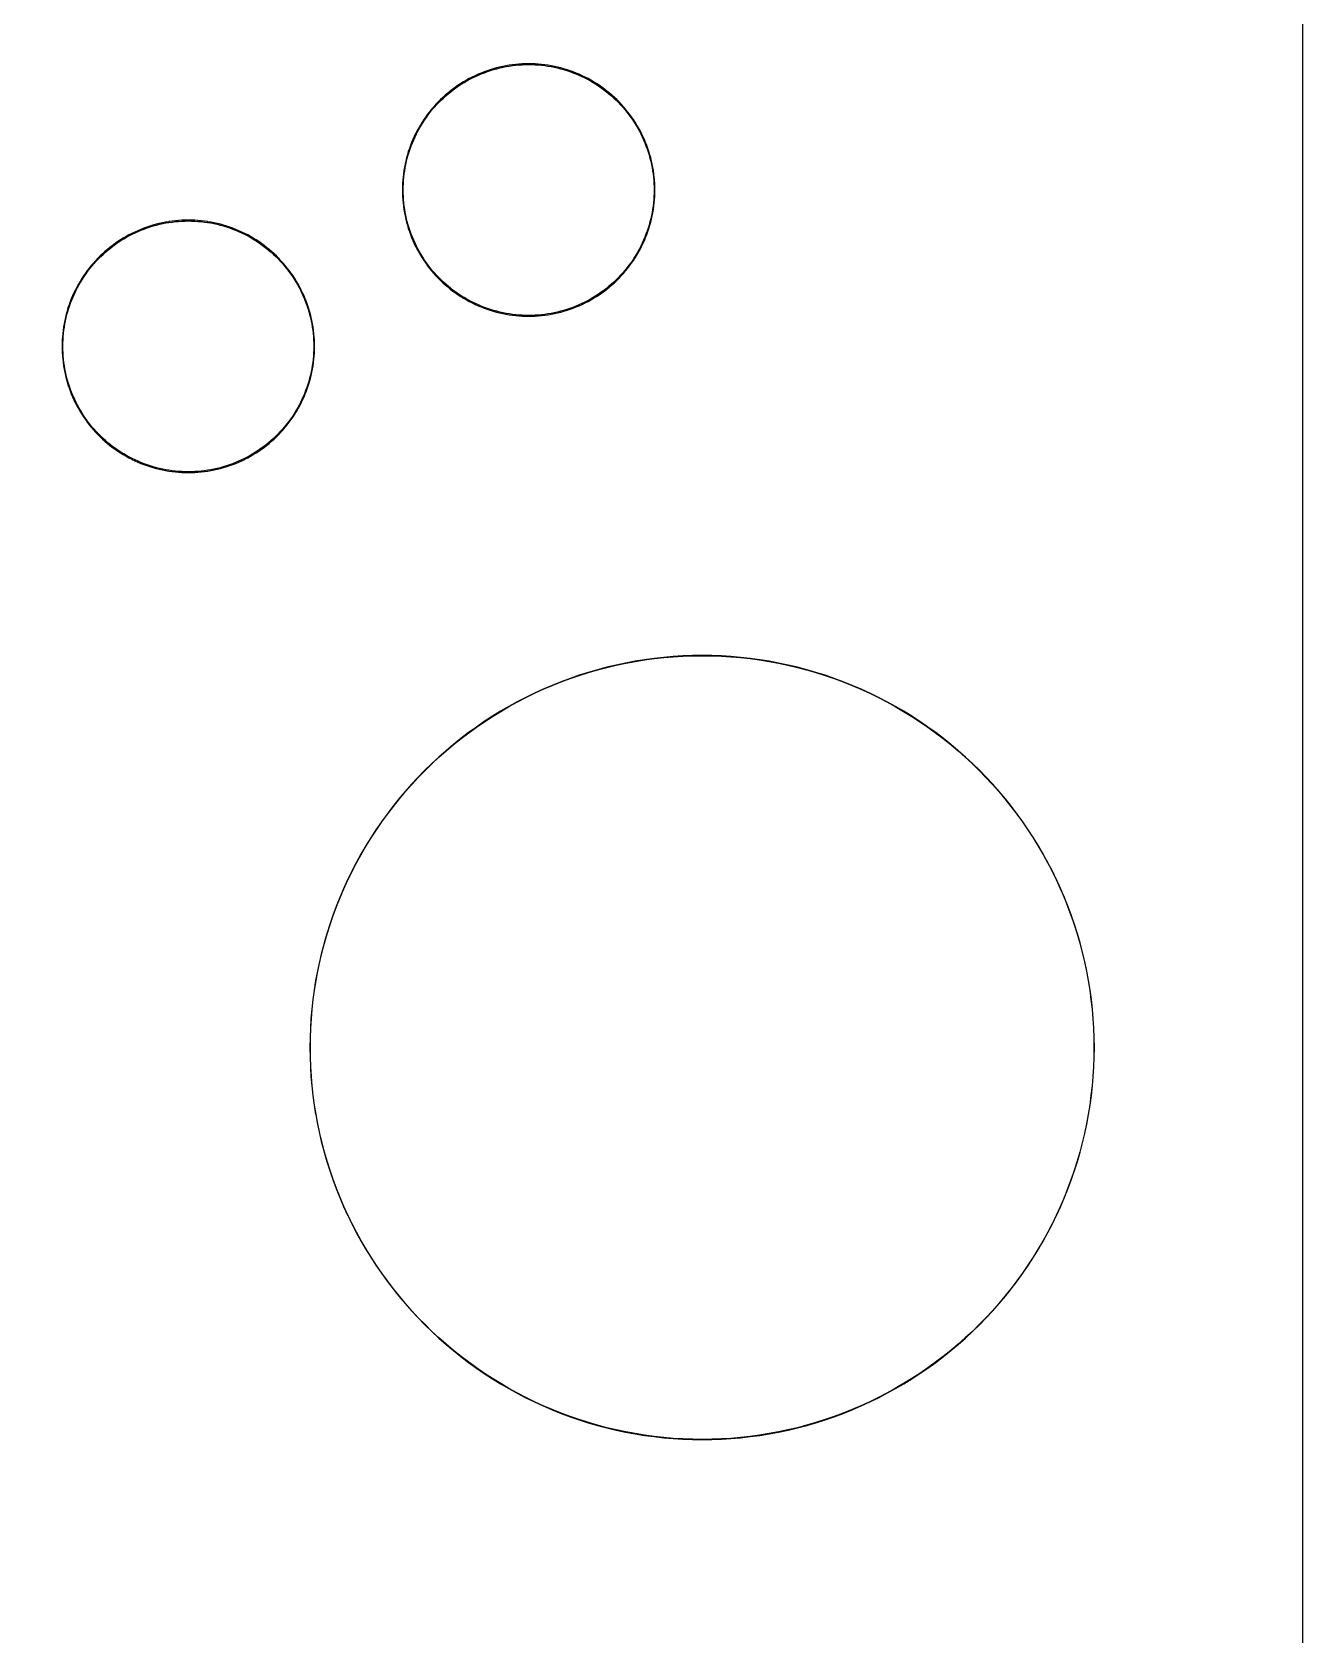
# Model space of a CAD drawing. Extents: x 6 to 66, y 0 to 129.
# Drawn here: x 50.8 to 66.2, y 27.06 to 46.48 of the extents above; entities that cross this region are included whole.
import ezdxf

# ---------------------------------------------------------------- set-up
doc = ezdxf.new("R2010")
doc.units = 0

msp = doc.modelspace()

# ---------------------------------------------------------------- linework, layer by layer
at = {"color": 5, "true_color": 0x0000ff}
msp.add_polyline3d([(66.20408, 0.3175, 0), (66.20408, 128.81762, 0), (5.58393, 128.81762, 0), (5.58393, 0.3175, 0), (66.20408, 0.3175, 0)], close=True, dxfattribs=at)
at = {"color": 34, "true_color": 0x008000}
for points in [[(5.58394, 0.3175, 0), (66.20408, 0.3175, 0), (66.20408, 128.81762, 0), (5.58394, 128.81762, 0), (5.58394, 0.3175, 0)], [(57.91753, 43.50246, 0), (57.94445, 43.53091, 0), (57.97087, 43.55986, 0), (57.99627, 43.58983, 0), (58.02116, 43.62031, 0), (58.04503, 43.6513, 0), (58.06815, 43.68305, 0), (58.0905, 43.71531, 0), (58.11209, 43.74833, 0), (58.13266, 43.7816, 0), (58.15248, 43.81564, 0), (58.17153, 43.84993, 0), (58.18956, 43.88498, 0), (58.19026, 43.88636, 0), (58.20728, 43.92167, 0), (58.22354, 43.95748, 0), (58.23878, 43.99355, 0), (58.253, 44.03013, 0), (58.26646, 44.06696, 0), (58.27891, 44.10429, 0), (58.29034, 44.14189, 0), (58.30075, 44.17973, 0), (58.31015, 44.21783, 0), (58.31879, 44.25619, 0), (58.32641, 44.29479, 0), (58.33276, 44.3334, 0), (58.333, 44.33493, 0), (58.33859, 44.3738, 0), (58.34316, 44.41291, 0), (58.34672, 44.45203, 0), (58.34926, 44.49114, 0), (58.35078, 44.53026, 0), (58.35129, 44.56963, 0), (58.35078, 44.609, 0), (58.34926, 44.64812, 0), (58.34672, 44.68723, 0), (58.34316, 44.72635, 0), (58.33859, 44.76546, 0), (58.333, 44.80432, 0), (58.33276, 44.80586, 0), (58.32641, 44.84446, 0), (58.31879, 44.88307, 0), (58.31015, 44.92143, 0), (58.30075, 44.95953, 0), (58.29034, 44.99737, 0), (58.27891, 45.03496, 0), (58.26646, 45.0723, 0), (58.253, 45.10913, 0), (58.23878, 45.14571, 0), (58.22354, 45.18178, 0), (58.20728, 45.21759, 0), (58.19026, 45.2529, 0), (58.18956, 45.25428, 0), (58.17153, 45.28933, 0), (58.15248, 45.32362, 0), (58.13266, 45.35765, 0), (58.11209, 45.39093, 0), (58.0905, 45.42395, 0), (58.06815, 45.45621, 0), (58.04503, 45.48796, 0), (58.02116, 45.51894, 0), (57.99627, 45.54942, 0), (57.97087, 45.5794, 0), (57.94445, 45.60835, 0), (57.91753, 45.6368, 0), (57.88849, 45.66584, 0), (57.86004, 45.69276, 0), (57.83109, 45.71918, 0), (57.80111, 45.74458, 0), (57.77063, 45.76947, 0), (57.73965, 45.79334, 0), (57.7079, 45.81646, 0), (57.67564, 45.83881, 0), (57.64262, 45.8604, 0), (57.60934, 45.88097, 0), (57.57531, 45.90079, 0), (57.54102, 45.91984, 0), (57.50597, 45.93787, 0), (57.50459, 45.93857, 0), (57.46928, 45.95559, 0), (57.43347, 45.97185, 0), (57.3974, 45.98709, 0), (57.36082, 46.00131, 0), (57.32399, 46.01477, 0), (57.28665, 46.02722, 0), (57.24906, 46.03865, 0), (57.21122, 46.04906, 0), (57.17312, 46.05846, 0), (57.13476, 46.0671, 0), (57.09615, 46.07472, 0), (57.05755, 46.08107, 0), (57.05602, 46.08131, 0), (57.01715, 46.0869, 0), (56.97804, 46.09147, 0), (56.93892, 46.09503, 0), (56.8998, 46.09757, 0), (56.86069, 46.09909, 0), (56.82132, 46.0996, 0), (56.78195, 46.09909, 0), (56.74283, 46.09757, 0), (56.70372, 46.09503, 0), (56.6646, 46.09147, 0), (56.62549, 46.0869, 0), (56.58662, 46.08131, 0), (56.58509, 46.08107, 0), (56.54648, 46.07472, 0), (56.50788, 46.0671, 0), (56.46952, 46.05846, 0), (56.43142, 46.04906, 0), (56.39358, 46.03865, 0), (56.35598, 46.02722, 0), (56.31865, 46.01477, 0), (56.28182, 46.00131, 0), (56.24524, 45.98709, 0), (56.20917, 45.97185, 0), (56.17336, 45.95559, 0), (56.13805, 45.93857, 0), (56.13667, 45.93787, 0), (56.10162, 45.91984, 0), (56.06733, 45.90079, 0), (56.03329, 45.88097, 0), (56.00002, 45.8604, 0), (55.967, 45.83881, 0), (55.93474, 45.81646, 0), (55.90299, 45.79334, 0), (55.872, 45.76947, 0), (55.84152, 45.74458, 0), (55.81155, 45.71918, 0), (55.7826, 45.69276, 0), (55.75415, 45.66584, 0), (55.72511, 45.6368, 0), (55.69819, 45.60835, 0), (55.67177, 45.5794, 0), (55.64637, 45.54942, 0), (55.62148, 45.51894, 0), (55.5976, 45.48796, 0), (55.57449, 45.45621, 0), (55.55214, 45.42395, 0), (55.53055, 45.39093, 0), (55.50997, 45.35765, 0), (55.49016, 45.32362, 0), (55.47111, 45.28933, 0), (55.45308, 45.25428, 0), (55.45237, 45.2529, 0), (55.43536, 45.21759, 0), (55.4191, 45.18178, 0), (55.40386, 45.14571, 0), (55.38964, 45.10913, 0), (55.37617, 45.0723, 0), (55.36373, 45.03496, 0), (55.3523, 44.99737, 0), (55.34188, 44.95953, 0), (55.33249, 44.92143, 0), (55.32385, 44.88307, 0), (55.31623, 44.84446, 0), (55.30988, 44.80586, 0), (55.30964, 44.80432, 0), (55.30405, 44.76546, 0), (55.29948, 44.72635, 0), (55.29592, 44.68723, 0), (55.29338, 44.64812, 0), (55.29186, 44.609, 0), (55.29135, 44.56963, 0), (55.29186, 44.53026, 0), (55.29338, 44.49114, 0), (55.29592, 44.45203, 0), (55.29948, 44.41291, 0), (55.30405, 44.3738, 0), (55.30964, 44.33493, 0), (55.30988, 44.3334, 0), (55.31623, 44.29479, 0), (55.32385, 44.25619, 0), (55.33249, 44.21783, 0), (55.34188, 44.17973, 0), (55.3523, 44.14189, 0), (55.36373, 44.10429, 0), (55.37617, 44.06696, 0), (55.38964, 44.03013, 0), (55.40386, 43.99355, 0), (55.4191, 43.95748, 0), (55.43536, 43.92167, 0), (55.45237, 43.88636, 0), (55.45308, 43.88498, 0), (55.47111, 43.84993, 0), (55.49016, 43.81564, 0), (55.50997, 43.7816, 0), (55.53055, 43.74833, 0), (55.55214, 43.71531, 0), (55.57449, 43.68305, 0), (55.5976, 43.6513, 0), (55.62148, 43.62031, 0), (55.64637, 43.58983, 0), (55.67177, 43.55986, 0), (55.69819, 43.53091, 0), (55.72511, 43.50246, 0), (55.75415, 43.47342, 0), (55.7826, 43.4465, 0), (55.81155, 43.42008, 0), (55.84152, 43.39468, 0), (55.872, 43.36979, 0), (55.90299, 43.34591, 0), (55.93474, 43.3228, 0), (55.967, 43.30045, 0), (56.00002, 43.27886, 0), (56.03329, 43.25828, 0), (56.06733, 43.23847, 0), (56.10162, 43.21942, 0), (56.13667, 43.20139, 0), (56.13805, 43.20068, 0), (56.17336, 43.18367, 0), (56.20917, 43.16741, 0), (56.24524, 43.15217, 0), (56.28182, 43.13795, 0), (56.31865, 43.12448, 0), (56.35598, 43.11204, 0), (56.39358, 43.10061, 0), (56.43142, 43.09019, 0), (56.46952, 43.0808, 0), (56.50788, 43.07216, 0), (56.54648, 43.06454, 0), (56.58509, 43.05819, 0), (56.58662, 43.05795, 0), (56.62549, 43.05236, 0), (56.6646, 43.04779, 0), (56.70372, 43.04423, 0), (56.74283, 43.04169, 0), (56.78195, 43.04017, 0), (56.82132, 43.03966, 0), (56.86069, 43.04017, 0), (56.8998, 43.04169, 0), (56.93892, 43.04423, 0), (56.97804, 43.04779, 0), (57.01715, 43.05236, 0), (57.05602, 43.05795, 0), (57.05755, 43.05819, 0), (57.09615, 43.06454, 0), (57.13476, 43.07216, 0), (57.17312, 43.0808, 0), (57.21122, 43.09019, 0), (57.24906, 43.10061, 0), (57.28665, 43.11204, 0), (57.32399, 43.12448, 0), (57.36082, 43.13795, 0), (57.3974, 43.15217, 0), (57.43347, 43.16741, 0), (57.46928, 43.18367, 0), (57.50459, 43.20068, 0), (57.50597, 43.20139, 0), (57.54102, 43.21942, 0), (57.57531, 43.23847, 0), (57.60934, 43.25828, 0), (57.64262, 43.27886, 0), (57.67564, 43.30045, 0), (57.7079, 43.3228, 0), (57.73965, 43.34591, 0), (57.77063, 43.36979, 0), (57.80111, 43.39468, 0), (57.83109, 43.42008, 0), (57.86004, 43.4465, 0), (57.88849, 43.47342, 0), (57.91753, 43.50246, 0)], [(56.8998, 43.0516, 0), (56.86069, 43.05007, 0), (56.82132, 43.04957, 0), (56.78195, 43.05007, 0), (56.74283, 43.0516, 0), (56.70372, 43.05414, 0), (56.6646, 43.05769, 0), (56.62549, 43.06227, 0), (56.58718, 43.06777, 0), (56.54955, 43.07396, 0), (56.51094, 43.08158, 0), (56.47258, 43.09022, 0), (56.43448, 43.09962, 0), (56.39664, 43.11003, 0), (56.35905, 43.12146, 0), (56.32171, 43.13391, 0), (56.28488, 43.14737, 0), (56.2483, 43.16159, 0), (56.21223, 43.17683, 0), (56.17642, 43.19309, 0), (56.14112, 43.21011, 0), (56.10744, 43.22744, 0), (56.07315, 43.24649, 0), (56.03912, 43.2663, 0), (56.00584, 43.28687, 0), (55.97282, 43.30846, 0), (55.94056, 43.33081, 0), (55.90881, 43.35393, 0), (55.87783, 43.3778, 0), (55.84735, 43.4027, 0), (55.81737, 43.4281, 0), (55.78842, 43.45451, 0), (55.75997, 43.48144, 0), (55.73313, 43.50828, 0), (55.7062, 43.53673, 0), (55.67979, 43.56568, 0), (55.65439, 43.59566, 0), (55.62949, 43.62614, 0), (55.60562, 43.65712, 0), (55.5825, 43.68887, 0), (55.56015, 43.72113, 0), (55.53856, 43.75415, 0), (55.51799, 43.78743, 0), (55.49818, 43.82146, 0), (55.47913, 43.85575, 0), (55.4618, 43.88942, 0), (55.44478, 43.92473, 0), (55.42852, 43.96054, 0), (55.41328, 43.99661, 0), (55.39906, 44.03319, 0), (55.3856, 44.07002, 0), (55.37315, 44.10736, 0), (55.36172, 44.14495, 0), (55.35131, 44.18279, 0), (55.34191, 44.22089, 0), (55.33327, 44.25925, 0), (55.32565, 44.29786, 0), (55.31946, 44.33549, 0), (55.31396, 44.3738, 0), (55.30938, 44.41291, 0), (55.30583, 44.45203, 0), (55.30329, 44.49114, 0), (55.30176, 44.53026, 0), (55.30126, 44.56963, 0), (55.30176, 44.609, 0), (55.30329, 44.64812, 0), (55.30583, 44.68723, 0), (55.30938, 44.72635, 0), (55.31396, 44.76546, 0), (55.31946, 44.80376, 0), (55.32565, 44.8414, 0), (55.33327, 44.88001, 0), (55.34191, 44.91836, 0), (55.35131, 44.95646, 0), (55.36172, 44.99431, 0), (55.37315, 45.0319, 0), (55.3856, 45.06924, 0), (55.39906, 45.10607, 0), (55.41328, 45.14265, 0), (55.42852, 45.17871, 0), (55.44478, 45.21453, 0), (55.4618, 45.24983, 0), (55.47913, 45.28351, 0), (55.49818, 45.3178, 0), (55.51799, 45.35183, 0), (55.53856, 45.38511, 0), (55.56015, 45.41813, 0), (55.5825, 45.45038, 0), (55.60562, 45.48213, 0), (55.62949, 45.51312, 0), (55.65439, 45.5436, 0), (55.67979, 45.57357, 0), (55.7062, 45.60253, 0), (55.73313, 45.63098, 0), (55.75997, 45.65782, 0), (55.78842, 45.68475, 0), (55.81737, 45.71116, 0), (55.84735, 45.73656, 0), (55.87783, 45.76145, 0), (55.90881, 45.78533, 0), (55.94056, 45.80844, 0), (55.97282, 45.8308, 0), (56.00584, 45.85239, 0), (56.03912, 45.87296, 0), (56.07315, 45.89277, 0), (56.10744, 45.91182, 0), (56.14111, 45.92915, 0), (56.17642, 45.94617, 0), (56.21223, 45.96243, 0), (56.2483, 45.97767, 0), (56.28488, 45.99189, 0), (56.32171, 46.00535, 0), (56.35905, 46.0178, 0), (56.39664, 46.02923, 0), (56.43448, 46.03964, 0), (56.47258, 46.04904, 0), (56.51094, 46.05768, 0), (56.54955, 46.0653, 0), (56.58669, 46.07141, 0), (56.62549, 46.07699, 0), (56.6646, 46.08156, 0), (56.70372, 46.08512, 0), (56.74283, 46.08766, 0), (56.78195, 46.08918, 0), (56.82132, 46.08969, 0), (56.86069, 46.08918, 0), (56.8998, 46.08766, 0), (56.93892, 46.08512, 0), (56.97804, 46.08156, 0), (57.01715, 46.07699, 0), (57.05586, 46.07142, 0), (57.09309, 46.0653, 0), (57.1317, 46.05768, 0), (57.17005, 46.04904, 0), (57.20815, 46.03964, 0), (57.246, 46.02923, 0), (57.28359, 46.0178, 0), (57.32093, 46.00535, 0), (57.35776, 45.99189, 0), (57.39434, 45.97767, 0), (57.4304, 45.96243, 0), (57.46622, 45.94617, 0), (57.50152, 45.92915, 0), (57.5352, 45.91182, 0), (57.56949, 45.89277, 0), (57.60352, 45.87296, 0), (57.6368, 45.85239, 0), (57.66982, 45.8308, 0), (57.70207, 45.80844, 0), (57.73382, 45.78533, 0), (57.76481, 45.76145, 0), (57.79529, 45.73656, 0), (57.82526, 45.71116, 0), (57.85422, 45.68475, 0), (57.88267, 45.65782, 0), (57.90951, 45.63098, 0), (57.93644, 45.60253, 0), (57.96285, 45.57357, 0), (57.98825, 45.5436, 0), (58.01314, 45.51312, 0), (58.03702, 45.48213, 0), (58.06013, 45.45038, 0), (58.08249, 45.41813, 0), (58.10408, 45.38511, 0), (58.12465, 45.35183, 0), (58.14446, 45.3178, 0), (58.16351, 45.28351, 0), (58.18084, 45.24983, 0), (58.19786, 45.21453, 0), (58.21412, 45.17871, 0), (58.22936, 45.14265, 0), (58.24358, 45.10607, 0), (58.25704, 45.06924, 0), (58.26949, 45.0319, 0), (58.28092, 44.99431, 0), (58.29133, 44.95646, 0), (58.30073, 44.91836, 0), (58.30937, 44.88001, 0), (58.31699, 44.8414, 0), (58.3231, 44.80424, 0), (58.32868, 44.76546, 0), (58.33325, 44.72635, 0), (58.33681, 44.68723, 0), (58.33935, 44.64812, 0), (58.34087, 44.609, 0), (58.34138, 44.56963, 0), (58.34087, 44.53026, 0), (58.33935, 44.49114, 0), (58.33681, 44.45203, 0), (58.33325, 44.41291, 0), (58.32868, 44.3738, 0), (58.32309, 44.33493, 0), (58.31699, 44.29786, 0), (58.30937, 44.25925, 0), (58.30073, 44.22089, 0), (58.29133, 44.18279, 0), (58.28092, 44.14495, 0), (58.26949, 44.10736, 0), (58.25704, 44.07002, 0), (58.24358, 44.03319, 0), (58.22936, 43.99661, 0), (58.21412, 43.96054, 0), (58.19786, 43.92473, 0), (58.18084, 43.88942, 0), (58.16351, 43.85575, 0), (58.14446, 43.82146, 0), (58.12465, 43.78743, 0), (58.10408, 43.75415, 0), (58.08249, 43.72113, 0), (58.06013, 43.68887, 0), (58.03702, 43.65712, 0), (58.01314, 43.62614, 0), (57.98825, 43.59566, 0), (57.96285, 43.56568, 0), (57.93644, 43.53673, 0), (57.90951, 43.50828, 0), (57.88267, 43.48144, 0), (57.85422, 43.45451, 0), (57.82526, 43.4281, 0), (57.79529, 43.4027, 0), (57.76481, 43.3778, 0), (57.73382, 43.35393, 0), (57.70207, 43.33081, 0), (57.66982, 43.30846, 0), (57.6368, 43.28687, 0), (57.60352, 43.2663, 0), (57.56949, 43.24649, 0), (57.5352, 43.22744, 0), (57.50152, 43.21011, 0), (57.46622, 43.19309, 0), (57.4304, 43.17683, 0), (57.39434, 43.16159, 0), (57.35776, 43.14737, 0), (57.32093, 43.13391, 0), (57.28359, 43.12146, 0), (57.246, 43.11003, 0), (57.20815, 43.09962, 0), (57.17005, 43.09022, 0), (57.1317, 43.08158, 0), (57.09309, 43.07396, 0), (57.05539, 43.06776, 0), (57.01715, 43.06227, 0), (56.97804, 43.05769, 0), (56.93892, 43.05414, 0), (56.8998, 43.0516, 0)], [(53.79358, 41.60761, 0), (53.82051, 41.63606, 0), (53.84692, 41.66502, 0), (53.87232, 41.69498, 0), (53.89721, 41.72547, 0), (53.92109, 41.75645, 0), (53.9442, 41.78821, 0), (53.96656, 41.82047, 0), (53.98815, 41.85349, 0), (54.00872, 41.88676, 0), (54.02853, 41.9208, 0), (54.04758, 41.95509, 0), (54.06562, 41.99014, 0), (54.06632, 41.99152, 0), (54.08334, 42.02683, 0), (54.09959, 42.06264, 0), (54.11483, 42.09871, 0), (54.12906, 42.13529, 0), (54.14252, 42.17212, 0), (54.15497, 42.20945, 0), (54.1664, 42.24705, 0), (54.17681, 42.28489, 0), (54.18621, 42.32299, 0), (54.19484, 42.36135, 0), (54.20246, 42.39995, 0), (54.20881, 42.43856, 0), (54.20906, 42.44009, 0), (54.21464, 42.47896, 0), (54.21922, 42.51807, 0), (54.22277, 42.55719, 0), (54.22531, 42.5963, 0), (54.22684, 42.63542, 0), (54.22734, 42.67479, 0), (54.22684, 42.71416, 0), (54.22531, 42.75328, 0), (54.22277, 42.79239, 0), (54.21922, 42.83151, 0), (54.21464, 42.87062, 0), (54.20906, 42.90949, 0), (54.20881, 42.91102, 0), (54.20271, 42.94809, 0), (54.20246, 42.94962, 0), (54.19484, 42.98823, 0), (54.18621, 43.02659, 0), (54.17681, 43.06469, 0), (54.1664, 43.10253, 0), (54.15497, 43.14012, 0), (54.14252, 43.17746, 0), (54.12906, 43.21429, 0), (54.11483, 43.25087, 0), (54.09959, 43.28694, 0), (54.08334, 43.32275, 0), (54.06632, 43.35806, 0), (54.06562, 43.35944, 0), (54.04829, 43.39311, 0), (54.04758, 43.39449, 0), (54.02853, 43.42878, 0), (54.00872, 43.46281, 0), (53.98815, 43.49609, 0), (53.96656, 43.52911, 0), (53.9442, 43.56137, 0), (53.92109, 43.59312, 0), (53.89721, 43.6241, 0), (53.87232, 43.65458, 0), (53.84692, 43.68456, 0), (53.82051, 43.71351, 0), (53.79358, 43.74196, 0), (53.79249, 43.74306, 0), (53.76455, 43.771, 0), (53.7361, 43.79792, 0), (53.70714, 43.82434, 0), (53.67717, 43.84974, 0), (53.64669, 43.87463, 0), (53.6157, 43.8985, 0), (53.58395, 43.92162, 0), (53.55169, 43.94397, 0), (53.51867, 43.96556, 0), (53.4854, 43.98613, 0), (53.45136, 44.00595, 0), (53.41707, 44.025, 0), (53.38202, 44.04303, 0), (53.38064, 44.04373, 0), (53.34534, 44.06075, 0), (53.30952, 44.07701, 0), (53.27345, 44.09225, 0), (53.23688, 44.10647, 0), (53.20005, 44.11993, 0), (53.16271, 44.13238, 0), (53.12512, 44.14381, 0), (53.08727, 44.15422, 0), (53.04917, 44.16362, 0), (53.01082, 44.17226, 0), (52.97221, 44.17988, 0), (52.9336, 44.18623, 0), (52.93207, 44.18647, 0), (52.89321, 44.19206, 0), (52.85409, 44.19663, 0), (52.81498, 44.20019, 0), (52.77586, 44.20273, 0), (52.73674, 44.20425, 0), (52.69738, 44.20476, 0), (52.65801, 44.20425, 0), (52.61889, 44.20273, 0), (52.57977, 44.20019, 0), (52.54066, 44.19663, 0), (52.50154, 44.19206, 0), (52.46268, 44.18647, 0), (52.46115, 44.18623, 0), (52.42254, 44.17988, 0), (52.38393, 44.17226, 0), (52.34558, 44.16362, 0), (52.30748, 44.15422, 0), (52.26963, 44.14381, 0), (52.23204, 44.13238, 0), (52.1947, 44.11993, 0), (52.15787, 44.10647, 0), (52.1213, 44.09225, 0), (52.08523, 44.07701, 0), (52.04941, 44.06075, 0), (52.01411, 44.04373, 0), (52.01273, 44.04303, 0), (51.97768, 44.025, 0), (51.94339, 44.00595, 0), (51.90935, 43.98613, 0), (51.87608, 43.96556, 0), (51.84306, 43.94397, 0), (51.8108, 43.92162, 0), (51.77905, 43.8985, 0), (51.74806, 43.87463, 0), (51.71758, 43.84974, 0), (51.68761, 43.82434, 0), (51.65865, 43.79792, 0), (51.6302, 43.771, 0), (51.60226, 43.74306, 0), (51.60117, 43.74196, 0), (51.57424, 43.71351, 0), (51.54783, 43.68456, 0), (51.52243, 43.65458, 0), (51.49754, 43.6241, 0), (51.47366, 43.59312, 0), (51.45055, 43.56137, 0), (51.42819, 43.52911, 0), (51.4066, 43.49609, 0), (51.38603, 43.46281, 0), (51.36622, 43.42878, 0), (51.34717, 43.39449, 0), (51.34646, 43.39311, 0), (51.32913, 43.35944, 0), (51.32843, 43.35806, 0), (51.31141, 43.32275, 0), (51.29516, 43.28694, 0), (51.27992, 43.25087, 0), (51.26569, 43.21429, 0), (51.25223, 43.17746, 0), (51.23978, 43.14012, 0), (51.22835, 43.10253, 0), (51.21794, 43.06469, 0), (51.20854, 43.02659, 0), (51.19991, 42.98823, 0), (51.19229, 42.94962, 0), (51.19204, 42.94809, 0), (51.18594, 42.91102, 0), (51.18569, 42.90949, 0), (51.18011, 42.87062, 0), (51.17553, 42.83151, 0), (51.17198, 42.79239, 0), (51.16944, 42.75328, 0), (51.16791, 42.71416, 0), (51.16741, 42.67479, 0), (51.16791, 42.63542, 0), (51.16944, 42.5963, 0), (51.17198, 42.55719, 0), (51.17553, 42.51807, 0), (51.18011, 42.47896, 0), (51.18569, 42.44009, 0), (51.18594, 42.43856, 0), (51.19229, 42.39995, 0), (51.19991, 42.36135, 0), (51.20854, 42.32299, 0), (51.21794, 42.28489, 0), (51.22835, 42.24705, 0), (51.23978, 42.20945, 0), (51.25223, 42.17212, 0), (51.26569, 42.13529, 0), (51.27992, 42.09871, 0), (51.29516, 42.06264, 0), (51.31141, 42.02683, 0), (51.32843, 41.99152, 0), (51.32913, 41.99014, 0), (51.34717, 41.95509, 0), (51.36622, 41.9208, 0), (51.38603, 41.88676, 0), (51.4066, 41.85349, 0), (51.42819, 41.82047, 0), (51.45055, 41.78821, 0), (51.47366, 41.75645, 0), (51.49754, 41.72547, 0), (51.52243, 41.69498, 0), (51.54783, 41.66502, 0), (51.57424, 41.63606, 0), (51.60117, 41.60761, 0), (51.6302, 41.57858, 0), (51.65865, 41.55166, 0), (51.68761, 41.52523, 0), (51.71758, 41.49984, 0), (51.74806, 41.47495, 0), (51.77905, 41.45107, 0), (51.8108, 41.42796, 0), (51.84306, 41.40561, 0), (51.87608, 41.38402, 0), (51.90935, 41.36343, 0), (51.94339, 41.34362, 0), (51.97768, 41.32457, 0), (52.01273, 41.30655, 0), (52.01411, 41.30584, 0), (52.04941, 41.28882, 0), (52.08523, 41.27257, 0), (52.1213, 41.25733, 0), (52.15787, 41.24311, 0), (52.1947, 41.22964, 0), (52.23204, 41.2172, 0), (52.26963, 41.20577, 0), (52.30748, 41.19535, 0), (52.34558, 41.18596, 0), (52.38393, 41.17732, 0), (52.42254, 41.1697, 0), (52.46115, 41.16335, 0), (52.46268, 41.16311, 0), (52.50154, 41.15752, 0), (52.54066, 41.15294, 0), (52.57977, 41.14938, 0), (52.61889, 41.14685, 0), (52.65801, 41.14533, 0), (52.69738, 41.14482, 0), (52.73674, 41.14533, 0), (52.77586, 41.14685, 0), (52.81498, 41.14938, 0), (52.85409, 41.15294, 0), (52.89321, 41.15752, 0), (52.93207, 41.16311, 0), (52.9336, 41.16335, 0), (52.97221, 41.1697, 0), (53.01082, 41.17732, 0), (53.04917, 41.18596, 0), (53.08727, 41.19535, 0), (53.12512, 41.20577, 0), (53.16271, 41.2172, 0), (53.20005, 41.22964, 0), (53.23688, 41.24311, 0), (53.27345, 41.25733, 0), (53.30952, 41.27257, 0), (53.34534, 41.28882, 0), (53.38064, 41.30584, 0), (53.38202, 41.30655, 0), (53.41707, 41.32457, 0), (53.45136, 41.34362, 0), (53.4854, 41.36343, 0), (53.51867, 41.38402, 0), (53.55169, 41.40561, 0), (53.58395, 41.42796, 0), (53.6157, 41.45107, 0), (53.64669, 41.47495, 0), (53.67717, 41.49984, 0), (53.70714, 41.52523, 0), (53.7361, 41.55166, 0), (53.76455, 41.57858, 0), (53.79358, 41.60761, 0)], [(52.77586, 41.15676, 0), (52.73674, 41.15523, 0), (52.69738, 41.15473, 0), (52.65801, 41.15523, 0), (52.61889, 41.15676, 0), (52.57977, 41.1593, 0), (52.54066, 41.16285, 0), (52.50154, 41.16743, 0), (52.46323, 41.17293, 0), (52.4256, 41.17911, 0), (52.38699, 41.18674, 0), (52.34864, 41.19538, 0), (52.31054, 41.20478, 0), (52.27269, 41.21519, 0), (52.2351, 41.22661, 0), (52.19776, 41.23907, 0), (52.16093, 41.25253, 0), (52.12436, 41.26675, 0), (52.08829, 41.28199, 0), (52.05248, 41.29825, 0), (52.01718, 41.31527, 0), (51.9835, 41.3326, 0), (51.94921, 41.35165, 0), (51.91517, 41.37146, 0), (51.8819, 41.39203, 0), (51.84888, 41.41362, 0), (51.81662, 41.43596, 0), (51.78487, 41.45909, 0), (51.75388, 41.48296, 0), (51.7234, 41.50786, 0), (51.69343, 41.53326, 0), (51.66447, 41.55966, 0), (51.63603, 41.58659, 0), (51.60883, 41.6138, 0), (51.58226, 41.64188, 0), (51.55584, 41.67084, 0), (51.53044, 41.70082, 0), (51.50555, 41.73129, 0), (51.48167, 41.76227, 0), (51.45856, 41.79403, 0), (51.43621, 41.82629, 0), (51.41462, 41.85931, 0), (51.39404, 41.89259, 0), (51.37423, 41.92662, 0), (51.35518, 41.96091, 0), (51.3377, 41.99489, 0), (51.32083, 42.02989, 0), (51.30458, 42.0657, 0), (51.28934, 42.10177, 0), (51.27511, 42.13835, 0), (51.26165, 42.17518, 0), (51.24921, 42.21252, 0), (51.23778, 42.25011, 0), (51.22736, 42.28795, 0), (51.21796, 42.32605, 0), (51.20933, 42.36441, 0), (51.20171, 42.40302, 0), (51.19552, 42.44066, 0), (51.19001, 42.47896, 0), (51.18544, 42.51807, 0), (51.18188, 42.55719, 0), (51.17934, 42.5963, 0), (51.17782, 42.63542, 0), (51.17731, 42.67479, 0), (51.17782, 42.71416, 0), (51.17934, 42.75328, 0), (51.18188, 42.79239, 0), (51.18544, 42.83151, 0), (51.19001, 42.87062, 0), (51.19551, 42.90885, 0), (51.20171, 42.94656, 0), (51.20933, 42.98517, 0), (51.21796, 43.02352, 0), (51.22736, 43.06162, 0), (51.23778, 43.09947, 0), (51.24921, 43.13706, 0), (51.26165, 43.1744, 0), (51.27511, 43.21123, 0), (51.28934, 43.24781, 0), (51.30458, 43.28387, 0), (51.32083, 43.31969, 0), (51.3377, 43.35469, 0), (51.35518, 43.38867, 0), (51.37423, 43.42296, 0), (51.39404, 43.45699, 0), (51.41462, 43.49027, 0), (51.43621, 43.52329, 0), (51.45856, 43.55554, 0), (51.48167, 43.58729, 0), (51.50554, 43.61827, 0), (51.50555, 43.61828, 0), (51.53044, 43.64876, 0), (51.55584, 43.67873, 0), (51.58226, 43.70769, 0), (51.609, 43.73595, 0), (51.63603, 43.76298, 0), (51.66447, 43.78991, 0), (51.69343, 43.81632, 0), (51.7234, 43.84172, 0), (51.75388, 43.86661, 0), (51.78487, 43.89049, 0), (51.81662, 43.9136, 0), (51.84888, 43.93596, 0), (51.8819, 43.95755, 0), (51.91517, 43.97812, 0), (51.94921, 43.99793, 0), (51.9835, 44.01698, 0), (52.01717, 44.03431, 0), (52.05248, 44.05133, 0), (52.08829, 44.06759, 0), (52.12436, 44.08283, 0), (52.16093, 44.09705, 0), (52.19776, 44.11051, 0), (52.2351, 44.12296, 0), (52.27269, 44.13439, 0), (52.31054, 44.1448, 0), (52.34864, 44.1542, 0), (52.38699, 44.16284, 0), (52.4256, 44.17046, 0), (52.46275, 44.17657, 0), (52.50154, 44.18215, 0), (52.54066, 44.18672, 0), (52.57977, 44.19028, 0), (52.61889, 44.19282, 0), (52.65801, 44.19434, 0), (52.69738, 44.19485, 0), (52.73674, 44.19434, 0), (52.77586, 44.19282, 0), (52.81498, 44.19028, 0), (52.85409, 44.18672, 0), (52.89321, 44.18215, 0), (52.932, 44.17657, 0), (52.96915, 44.17046, 0), (53.00776, 44.16284, 0), (53.04611, 44.1542, 0), (53.08421, 44.1448, 0), (53.12206, 44.13439, 0), (53.15965, 44.12296, 0), (53.19699, 44.11051, 0), (53.23382, 44.09705, 0), (53.27039, 44.08283, 0), (53.30646, 44.06759, 0), (53.34227, 44.05133, 0), (53.37758, 44.03431, 0), (53.41125, 44.01698, 0), (53.44554, 43.99793, 0), (53.47958, 43.97812, 0), (53.51285, 43.95755, 0), (53.54587, 43.93596, 0), (53.57813, 43.9136, 0), (53.60988, 43.89049, 0), (53.64087, 43.86661, 0), (53.67135, 43.84172, 0), (53.70132, 43.81632, 0), (53.73028, 43.78991, 0), (53.75872, 43.76298, 0), (53.78575, 43.73595, 0), (53.81249, 43.70769, 0), (53.83891, 43.67873, 0), (53.86431, 43.64876, 0), (53.8892, 43.61828, 0), (53.88921, 43.61827, 0), (53.91308, 43.58729, 0), (53.93619, 43.55554, 0), (53.95854, 43.52329, 0), (53.98013, 43.49027, 0), (54.00071, 43.45699, 0), (54.02052, 43.42296, 0), (54.03957, 43.38867, 0), (54.05705, 43.35469, 0), (54.07392, 43.31969, 0), (54.09017, 43.28387, 0), (54.10541, 43.24781, 0), (54.11964, 43.21123, 0), (54.1331, 43.1744, 0), (54.14554, 43.13706, 0), (54.15697, 43.09947, 0), (54.16739, 43.06162, 0), (54.17679, 43.02352, 0), (54.18542, 42.98517, 0), (54.19304, 42.94656, 0), (54.19924, 42.90885, 0), (54.20474, 42.87062, 0), (54.20931, 42.83151, 0), (54.21287, 42.79239, 0), (54.21541, 42.75328, 0), (54.21693, 42.71416, 0), (54.21744, 42.67479, 0), (54.21693, 42.63542, 0), (54.21541, 42.5963, 0), (54.21287, 42.55719, 0), (54.20931, 42.51807, 0), (54.20474, 42.47896, 0), (54.19923, 42.44066, 0), (54.19304, 42.40302, 0), (54.18542, 42.36441, 0), (54.17679, 42.32605, 0), (54.16739, 42.28795, 0), (54.15697, 42.25011, 0), (54.14554, 42.21252, 0), (54.1331, 42.17518, 0), (54.11964, 42.13835, 0), (54.10541, 42.10177, 0), (54.09017, 42.0657, 0), (54.07392, 42.02989, 0), (54.05705, 41.99489, 0), (54.03957, 41.96091, 0), (54.02052, 41.92662, 0), (54.00071, 41.89259, 0), (53.98013, 41.85931, 0), (53.95854, 41.82629, 0), (53.93619, 41.79403, 0), (53.91308, 41.76227, 0), (53.8892, 41.73129, 0), (53.86431, 41.70082, 0), (53.83891, 41.67084, 0), (53.81249, 41.64188, 0), (53.78592, 41.6138, 0), (53.75872, 41.58659, 0), (53.73028, 41.55966, 0), (53.70132, 41.53326, 0), (53.67135, 41.50786, 0), (53.64087, 41.48296, 0), (53.60988, 41.45909, 0), (53.57813, 41.43596, 0), (53.54587, 41.41362, 0), (53.51285, 41.39203, 0), (53.47958, 41.37146, 0), (53.44554, 41.35165, 0), (53.41125, 41.3326, 0), (53.37757, 41.31527, 0), (53.34227, 41.29825, 0), (53.30646, 41.28199, 0), (53.27039, 41.26675, 0), (53.23382, 41.25253, 0), (53.19699, 41.23907, 0), (53.15965, 41.22661, 0), (53.12206, 41.21519, 0), (53.08421, 41.20478, 0), (53.04611, 41.19538, 0), (53.00776, 41.18674, 0), (52.96915, 41.17911, 0), (52.93152, 41.17293, 0), (52.89321, 41.16743, 0), (52.85409, 41.16285, 0), (52.81498, 41.1593, 0), (52.77586, 41.15676, 0)], [(58.80734, 38.92727, 0), (58.69076, 38.92295, 0), (58.57443, 38.91584, 0), (58.45835, 38.90594, 0), (58.34252, 38.89298, 0), (58.22696, 38.87749, 0), (58.22656, 38.87742, 0), (58.11191, 38.85895, 0), (58.11189, 38.85895, 0), (58.1115, 38.85888, 0), (57.99695, 38.83755, 0), (57.8829, 38.81342, 0), (57.76936, 38.78649, 0), (57.65659, 38.75678, 0), (57.54457, 38.72426, 0), (57.43357, 38.68896, 0), (57.32334, 38.65111, 0), (57.21412, 38.61047, 0), (57.10566, 38.56704, 0), (56.99873, 38.52132, 0), (56.89255, 38.4728, 0), (56.78791, 38.4215, 0), (56.78755, 38.42132, 0), (56.68392, 38.36772, 0), (56.58181, 38.31133, 0), (56.48123, 38.25266, 0), (56.38191, 38.19169, 0), (56.28412, 38.12795, 0), (56.18811, 38.06216, 0), (56.09362, 37.99383, 0), (56.00091, 37.92322, 0), (55.90973, 37.85032, 0), (55.82057, 37.77539, 0), (55.7332, 37.69818, 0), (55.64785, 37.61868, 0), (55.56429, 37.5374, 0), (55.56401, 37.53712, 0), (55.48273, 37.45355, 0), (55.40323, 37.36821, 0), (55.32601, 37.28083, 0), (55.25108, 37.19168, 0), (55.17818, 37.10049, 0), (55.10757, 37.00777, 0), (55.03924, 36.91329, 0), (54.97346, 36.81727, 0), (54.9097, 36.71949, 0), (54.84874, 36.62018, 0), (54.79007, 36.51959, 0), (54.73368, 36.41747, 0), (54.7335, 36.41713, 0), (54.68009, 36.31385, 0), (54.67991, 36.31349, 0), (54.6286, 36.20885, 0), (54.58009, 36.10268, 0), (54.53437, 35.99574, 0), (54.49093, 35.88729, 0), (54.45029, 35.77807, 0), (54.41245, 35.66783, 0), (54.37714, 35.55683, 0), (54.34463, 35.44482, 0), (54.31491, 35.33204, 0), (54.28799, 35.2185, 0), (54.26386, 35.10446, 0), (54.26379, 35.10407, 0), (54.24252, 34.9899, 0), (54.24246, 34.98951, 0), (54.24246, 34.98949, 0), (54.22398, 34.87484, 0), (54.22392, 34.87445, 0), (54.20842, 34.75888, 0), (54.19547, 34.64306, 0), (54.18556, 34.52698, 0), (54.17845, 34.41064, 0), (54.17413, 34.29406, 0), (54.17261, 34.17747, 0), (54.17413, 34.06089, 0), (54.17845, 33.9443, 0), (54.18556, 33.82797, 0), (54.19547, 33.71188, 0), (54.20842, 33.59606, 0), (54.20844, 33.59594, 0), (54.22392, 33.4805, 0), (54.22398, 33.4801, 0), (54.24252, 33.36504, 0), (54.26386, 33.25049, 0), (54.28799, 33.13644, 0), (54.31491, 33.0229, 0), (54.34463, 32.91013, 0), (54.37714, 32.79811, 0), (54.41245, 32.68712, 0), (54.45029, 32.57688, 0), (54.49093, 32.46766, 0), (54.53437, 32.3592, 0), (54.58009, 32.25227, 0), (54.6286, 32.14609, 0), (54.62878, 32.14574, 0), (54.67991, 32.04144, 0), (54.68009, 32.04108, 0), (54.73368, 31.93746, 0), (54.79007, 31.83535, 0), (54.84874, 31.73477, 0), (54.9097, 31.63546, 0), (54.97346, 31.53767, 0), (55.03924, 31.44165, 0), (55.10757, 31.34717, 0), (55.17818, 31.25446, 0), (55.25108, 31.16327, 0), (55.32601, 31.07412, 0), (55.40323, 30.98674, 0), (55.48273, 30.9014, 0), (55.56401, 30.81783, 0), (55.56429, 30.81755, 0), (55.64785, 30.73627, 0), (55.7332, 30.65677, 0), (55.82057, 30.57955, 0), (55.90973, 30.50462, 0), (56.00091, 30.43172, 0), (56.09362, 30.36111, 0), (56.18811, 30.29279, 0), (56.28412, 30.227, 0), (56.38191, 30.16325, 0), (56.48123, 30.10229, 0), (56.58181, 30.04361, 0), (56.68392, 29.98722, 0), (56.68427, 29.98704, 0), (56.78755, 29.93363, 0), (56.78791, 29.93345, 0), (56.89255, 29.88214, 0), (56.99873, 29.83363, 0), (57.10566, 29.78791, 0), (57.21412, 29.74447, 0), (57.32334, 29.70383, 0), (57.43357, 29.66599, 0), (57.54457, 29.63068, 0), (57.65659, 29.59817, 0), (57.76936, 29.56845, 0), (57.8829, 29.54153, 0), (57.99695, 29.5174, 0), (58.1115, 29.49606, 0), (58.22656, 29.47752, 0), (58.22696, 29.47746, 0), (58.34252, 29.46196, 0), (58.45835, 29.44901, 0), (58.57443, 29.4391, 0), (58.69076, 29.43199, 0), (58.80734, 29.42767, 0), (58.92393, 29.42615, 0), (59.04052, 29.42767, 0), (59.1571, 29.43199, 0), (59.27344, 29.4391, 0), (59.38951, 29.44901, 0), (59.50534, 29.46196, 0), (59.62091, 29.47746, 0), (59.6213, 29.47752, 0), (59.73636, 29.49606, 0), (59.85092, 29.5174, 0), (59.96496, 29.54153, 0), (60.0785, 29.56845, 0), (60.19128, 29.59817, 0), (60.30329, 29.63068, 0), (60.41429, 29.66599, 0), (60.52452, 29.70383, 0), (60.63374, 29.74447, 0), (60.7422, 29.78791, 0), (60.84914, 29.83363, 0), (60.95531, 29.88214, 0), (61.05996, 29.93345, 0), (61.06031, 29.93363, 0), (61.16359, 29.98704, 0), (61.16394, 29.98722, 0), (61.26605, 30.04361, 0), (61.36663, 30.10229, 0), (61.46595, 30.16325, 0), (61.56374, 30.227, 0), (61.65975, 30.29279, 0), (61.75424, 30.36111, 0), (61.84695, 30.43172, 0), (61.93813, 30.50462, 0), (62.02729, 30.57955, 0), (62.11466, 30.65677, 0), (62.20001, 30.73627, 0), (62.28357, 30.81755, 0), (62.28385, 30.81783, 0), (62.36513, 30.9014, 0), (62.44464, 30.98674, 0), (62.52185, 31.07412, 0), (62.59678, 31.16327, 0), (62.66968, 31.25446, 0), (62.74029, 31.34717, 0), (62.80862, 31.44165, 0), (62.8744, 31.53767, 0), (62.93816, 31.63546, 0), (62.99912, 31.73477, 0), (63.05779, 31.83535, 0), (63.11418, 31.93746, 0), (63.16777, 32.04108, 0), (63.16795, 32.04144, 0), (63.21908, 32.14574, 0), (63.21926, 32.14609, 0), (63.26778, 32.25227, 0), (63.3135, 32.3592, 0), (63.35693, 32.46766, 0), (63.39757, 32.57688, 0), (63.43542, 32.68712, 0), (63.47072, 32.79811, 0), (63.50323, 32.91013, 0), (63.53295, 33.0229, 0), (63.55988, 33.13644, 0), (63.58401, 33.25049, 0), (63.60534, 33.36504, 0), (63.60541, 33.36544, 0), (63.60541, 33.36546, 0), (63.62388, 33.4801, 0), (63.62395, 33.4805, 0), (63.63942, 33.59594, 0), (63.63944, 33.59606, 0), (63.65239, 33.71188, 0), (63.6623, 33.82797, 0), (63.66941, 33.9443, 0), (63.67373, 34.06089, 0), (63.67525, 34.17747, 0), (63.67373, 34.29406, 0), (63.66941, 34.41064, 0), (63.6623, 34.52698, 0), (63.65239, 34.64306, 0), (63.63944, 34.75888, 0), (63.62395, 34.87445, 0), (63.62388, 34.87484, 0), (63.60541, 34.98949, 0), (63.60541, 34.98951, 0), (63.60534, 34.9899, 0), (63.58401, 35.10446, 0), (63.55988, 35.2185, 0), (63.53295, 35.33204, 0), (63.50323, 35.44482, 0), (63.47072, 35.55683, 0), (63.43542, 35.66783, 0), (63.39757, 35.77807, 0), (63.35693, 35.88729, 0), (63.3135, 35.99574, 0), (63.26778, 36.10268, 0), (63.21926, 36.20885, 0), (63.16795, 36.31349, 0), (63.16777, 36.31385, 0), (63.11436, 36.41712, 0), (63.11436, 36.41713, 0), (63.11418, 36.41747, 0), (63.05779, 36.51959, 0), (62.99912, 36.62018, 0), (62.93816, 36.71949, 0), (62.8744, 36.81727, 0), (62.80862, 36.91329, 0), (62.74029, 37.00777, 0), (62.66968, 37.10049, 0), (62.59678, 37.19168, 0), (62.52185, 37.28083, 0), (62.44464, 37.36821, 0), (62.36513, 37.45355, 0), (62.28385, 37.53712, 0), (62.28357, 37.5374, 0), (62.20001, 37.61868, 0), (62.11466, 37.69818, 0), (62.02729, 37.77539, 0), (61.93813, 37.85032, 0), (61.84695, 37.92322, 0), (61.75424, 37.99383, 0), (61.65975, 38.06216, 0), (61.56374, 38.12795, 0), (61.46595, 38.19169, 0), (61.36663, 38.25266, 0), (61.26605, 38.31133, 0), (61.16394, 38.36772, 0), (61.06031, 38.42132, 0), (61.05996, 38.4215, 0), (60.95531, 38.4728, 0), (60.84914, 38.52132, 0), (60.7422, 38.56704, 0), (60.63374, 38.61047, 0), (60.52452, 38.65111, 0), (60.41429, 38.68896, 0), (60.30329, 38.72426, 0), (60.19128, 38.75678, 0), (60.0785, 38.78649, 0), (59.96496, 38.81342, 0), (59.85092, 38.83755, 0), (59.73636, 38.85888, 0), (59.73597, 38.85895, 0), (59.73595, 38.85895, 0), (59.6213, 38.87742, 0), (59.62091, 38.87749, 0), (59.50534, 38.89298, 0), (59.38951, 38.90594, 0), (59.27344, 38.91584, 0), (59.1571, 38.92295, 0), (59.04052, 38.92727, 0), (58.92393, 38.9288, 0), (58.80734, 38.92727, 0)], [(59.1571, 29.43453, 0), (59.04052, 29.43021, 0), (58.92393, 29.42869, 0), (58.80734, 29.43021, 0), (58.69076, 29.43453, 0), (58.57443, 29.44164, 0), (58.45835, 29.45155, 0), (58.34252, 29.4645, 0), (58.22696, 29.48, 0), (58.22694, 29.48, 0), (58.11229, 29.49848, 0), (57.99773, 29.51981, 0), (57.88369, 29.54394, 0), (57.77015, 29.57087, 0), (57.65737, 29.60058, 0), (57.54536, 29.6331, 0), (57.43436, 29.6684, 0), (57.32412, 29.70625, 0), (57.2149, 29.74689, 0), (57.10645, 29.79032, 0), (56.99951, 29.83604, 0), (56.89334, 29.88456, 0), (56.78892, 29.93575, 0), (56.68541, 29.98928, 0), (56.58331, 30.04567, 0), (56.48272, 30.10434, 0), (56.38341, 30.1653, 0), (56.28562, 30.22905, 0), (56.18961, 30.29484, 0), (56.09512, 30.36317, 0), (56.00241, 30.43378, 0), (55.91122, 30.50668, 0), (55.82208, 30.5816, 0), (55.82207, 30.58161, 0), (55.73469, 30.65882, 0), (55.64935, 30.73832, 0), (55.56592, 30.81946, 0), (55.48478, 30.90289, 0), (55.40528, 30.98823, 0), (55.32806, 31.07561, 0), (55.25313, 31.16476, 0), (55.18024, 31.25595, 0), (55.10962, 31.34866, 0), (55.0413, 31.44315, 0), (54.97551, 31.53916, 0), (54.91176, 31.63695, 0), (54.8508, 31.73626, 0), (54.79218, 31.83674, 0), (54.79212, 31.83685, 0), (54.73574, 31.93896, 0), (54.68232, 32.04223, 0), (54.63101, 32.14688, 0), (54.5825, 32.25305, 0), (54.53678, 32.35999, 0), (54.49335, 32.46844, 0), (54.45271, 32.57767, 0), (54.41486, 32.6879, 0), (54.37955, 32.7989, 0), (54.34704, 32.91091, 0), (54.31732, 33.02369, 0), (54.2904, 33.13723, 0), (54.26627, 33.25127, 0), (54.245, 33.36544, 0), (54.24493, 33.36583, 0), (54.22646, 33.48048, 0), (54.22646, 33.4805, 0), (54.21096, 33.59606, 0), (54.19801, 33.71188, 0), (54.1881, 33.82797, 0), (54.18099, 33.9443, 0), (54.17667, 34.06089, 0), (54.17515, 34.17747, 0), (54.17667, 34.29406, 0), (54.18099, 34.41064, 0), (54.1881, 34.52698, 0), (54.19801, 34.64306, 0), (54.21096, 34.75888, 0), (54.22646, 34.87445, 0), (54.22646, 34.87447, 0), (54.24493, 34.98912, 0), (54.26627, 35.10367, 0), (54.2904, 35.21772, 0), (54.31732, 35.33126, 0), (54.34704, 35.44403, 0), (54.37955, 35.55605, 0), (54.41486, 35.66704, 0), (54.45271, 35.77727, 0), (54.49335, 35.8865, 0), (54.53678, 35.99496, 0), (54.5825, 36.10188, 0), (54.63101, 36.20806, 0), (54.6823, 36.31267, 0), (54.73574, 36.41599, 0), (54.79212, 36.51809, 0), (54.8508, 36.61868, 0), (54.91176, 36.718, 0), (54.97551, 36.81579, 0), (55.0413, 36.9118, 0), (55.10962, 37.00629, 0), (55.18024, 37.09899, 0), (55.25313, 37.19018, 0), (55.32806, 37.27934, 0), (55.40528, 37.3667, 0), (55.48478, 37.45206, 0), (55.56592, 37.53548, 0), (55.64935, 37.61661, 0), (55.73469, 37.69612, 0), (55.82207, 37.77333, 0), (55.91122, 37.84827, 0), (56.00241, 37.92116, 0), (56.09512, 37.99178, 0), (56.18961, 38.06011, 0), (56.28562, 38.12589, 0), (56.38341, 38.18965, 0), (56.48272, 38.25061, 0), (56.58331, 38.30928, 0), (56.68541, 38.36567, 0), (56.78892, 38.41919, 0), (56.89334, 38.47039, 0), (56.99951, 38.5189, 0), (57.10645, 38.56462, 0), (57.2149, 38.60806, 0), (57.32412, 38.6487, 0), (57.43436, 38.68654, 0), (57.54536, 38.72185, 0), (57.65737, 38.75436, 0), (57.77015, 38.78408, 0), (57.88369, 38.811, 0), (57.99773, 38.83513, 0), (58.11229, 38.85647, 0), (58.22706, 38.87496, 0), (58.34252, 38.89044, 0), (58.45835, 38.9034, 0), (58.57443, 38.9133, 0), (58.69076, 38.92042, 0), (58.80734, 38.92472, 0), (58.92393, 38.92626, 0), (59.04052, 38.92472, 0), (59.1571, 38.92042, 0), (59.27344, 38.9133, 0), (59.38951, 38.9034, 0), (59.50534, 38.89044, 0), (59.62075, 38.87497, 0), (59.73558, 38.85647, 0), (59.85013, 38.83513, 0), (59.96418, 38.811, 0), (60.07771, 38.78408, 0), (60.19049, 38.75436, 0), (60.3025, 38.72185, 0), (60.4135, 38.68654, 0), (60.52374, 38.6487, 0), (60.63296, 38.60806, 0), (60.74142, 38.56462, 0), (60.84835, 38.5189, 0), (60.95452, 38.47039, 0), (61.05917, 38.41908, 0), (61.16245, 38.36567, 0), (61.26456, 38.30928, 0), (61.36514, 38.25061, 0), (61.46445, 38.18965, 0), (61.56224, 38.12589, 0), (61.65826, 38.06011, 0), (61.75274, 37.99178, 0), (61.84545, 37.92116, 0), (61.93664, 37.84827, 0), (62.02579, 37.77333, 0), (62.11317, 37.69612, 0), (62.19851, 37.61661, 0), (62.28194, 37.53548, 0), (62.36308, 37.45206, 0), (62.44258, 37.3667, 0), (62.5198, 37.27934, 0), (62.59473, 37.19018, 0), (62.66763, 37.09899, 0), (62.73824, 37.00629, 0), (62.80656, 36.9118, 0), (62.87235, 36.81579, 0), (62.9361, 36.718, 0), (62.99706, 36.61868, 0), (63.05574, 36.51809, 0), (63.11213, 36.41599, 0), (63.16556, 36.31267, 0), (63.21685, 36.20806, 0), (63.26536, 36.10188, 0), (63.31108, 35.99496, 0), (63.35452, 35.8865, 0), (63.39516, 35.77727, 0), (63.433, 35.66704, 0), (63.46831, 35.55605, 0), (63.50082, 35.44403, 0), (63.53054, 35.33126, 0), (63.55746, 35.21772, 0), (63.58159, 35.10367, 0), (63.60293, 34.98912, 0), (63.62142, 34.87435, 0), (63.6369, 34.75888, 0), (63.64986, 34.64306, 0), (63.65976, 34.52698, 0), (63.66687, 34.41064, 0), (63.67119, 34.29406, 0), (63.67272, 34.17747, 0), (63.67119, 34.06089, 0), (63.66687, 33.9443, 0), (63.65976, 33.82797, 0), (63.64986, 33.71188, 0), (63.6369, 33.59606, 0), (63.62141, 33.4805, 0), (63.62141, 33.48048, 0), (63.60293, 33.36583, 0), (63.58159, 33.25127, 0), (63.55746, 33.13723, 0), (63.53054, 33.02369, 0), (63.50082, 32.91091, 0), (63.46831, 32.7989, 0), (63.433, 32.6879, 0), (63.39516, 32.57767, 0), (63.35452, 32.46844, 0), (63.31108, 32.35999, 0), (63.26536, 32.25305, 0), (63.21685, 32.14688, 0), (63.16554, 32.04223, 0), (63.11213, 31.93896, 0), (63.05574, 31.83685, 0), (63.05568, 31.83674, 0), (62.99706, 31.73626, 0), (62.9361, 31.63695, 0), (62.87235, 31.53916, 0), (62.80656, 31.44315, 0), (62.73824, 31.34866, 0), (62.66763, 31.25595, 0), (62.59473, 31.16476, 0), (62.5198, 31.07561, 0), (62.44258, 30.98823, 0), (62.36308, 30.90289, 0), (62.28194, 30.81946, 0), (62.19851, 30.73832, 0), (62.11317, 30.65882, 0), (62.02579, 30.58161, 0), (62.02578, 30.5816, 0), (61.93664, 30.50668, 0), (61.84545, 30.43378, 0), (61.75274, 30.36317, 0), (61.65826, 30.29484, 0), (61.56224, 30.22905, 0), (61.46445, 30.1653, 0), (61.36514, 30.10434, 0), (61.26456, 30.04567, 0), (61.16245, 29.98928, 0), (61.05913, 29.93584, 0), (60.95452, 29.88456, 0), (60.84835, 29.83604, 0), (60.74142, 29.79032, 0), (60.63296, 29.74689, 0), (60.52374, 29.70625, 0), (60.4135, 29.6684, 0), (60.3025, 29.6331, 0), (60.19049, 29.60058, 0), (60.07771, 29.57087, 0), (59.96418, 29.54394, 0), (59.85013, 29.51981, 0), (59.73558, 29.49848, 0), (59.62093, 29.48, 0), (59.62091, 29.48, 0), (59.50534, 29.4645, 0), (59.38951, 29.45155, 0), (59.27344, 29.44164, 0), (59.1571, 29.43453, 0)]]:
    msp.add_polyline3d(points, close=True, dxfattribs=at)

doc.saveas('drawing.dxf')
